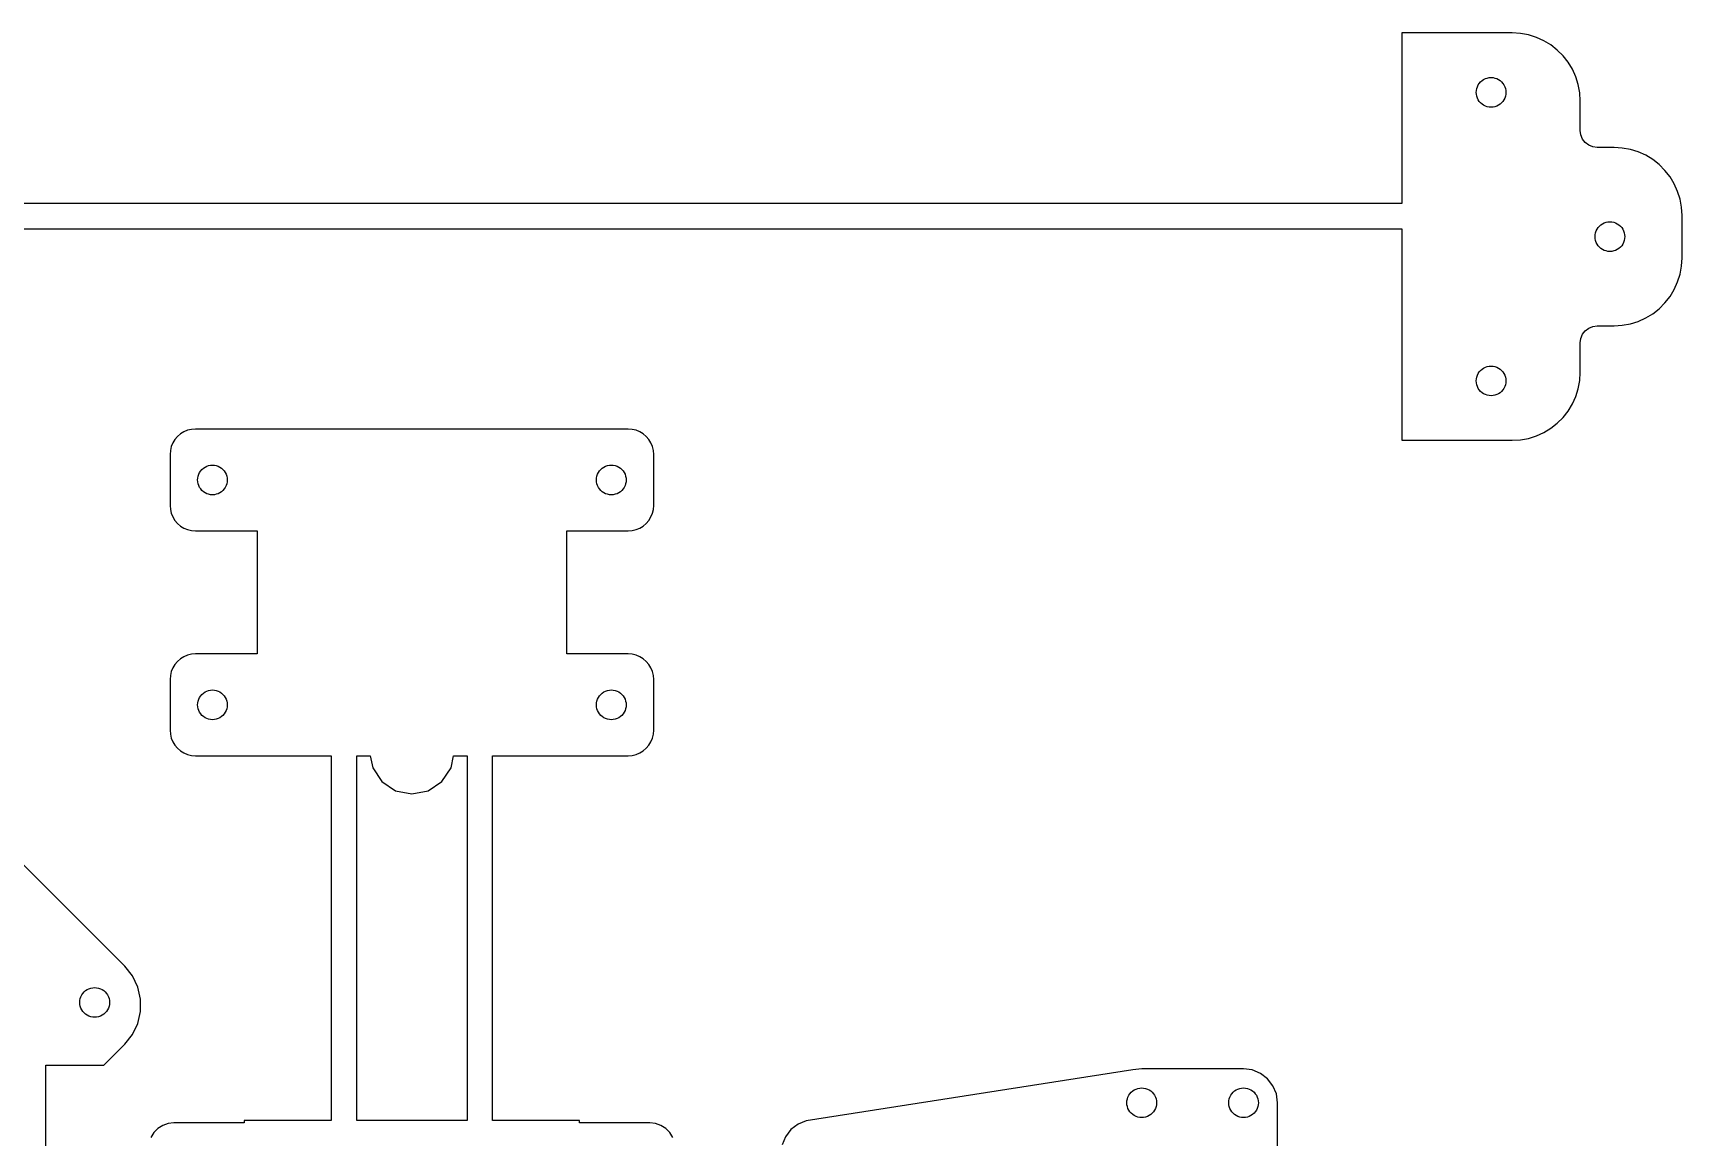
# Model space of a CAD drawing. Header units: metres. Extents: x -250 to 250, y -245 to 245.
# Drawn here: x 55.4 to 249.7, y 114.6 to 244.7 of the extents above; entities that cross this region are included whole.
import ezdxf

# ---------------------------------------------------------------- set-up
doc = ezdxf.new("R2010")
doc.units = ezdxf.units.M

msp = doc.modelspace()

# ---------------------------------------------------------------- linework, layer by layer
for p, q in [((229.669, 244.669), (216.669, 244.669)), ((216.669, 244.669), (216.669, 224.584)), ((230.634, 244.611), (229.669, 244.669)), ((231.584, 244.437), (230.634, 244.611)), ((232.506, 244.15), (231.584, 244.437)), ((233.387, 243.753), (232.506, 244.15)), ((234.214, 243.253), (233.387, 243.753)), ((234.974, 242.658), (234.214, 243.253)), ((235.658, 241.974), (234.974, 242.658)), ((236.253, 241.214), (235.658, 241.974)), ((236.753, 240.387), (236.253, 241.214)), ((225.932, 238.907), (226.104, 239.058)), ((226.104, 239.058), (226.294, 239.185)), ((226.294, 239.185), (226.5, 239.286)), ((226.5, 239.286), (226.717, 239.36)), ((226.717, 239.36), (226.941, 239.404)), ((226.941, 239.404), (227.169, 239.419)), ((227.169, 239.419), (227.398, 239.404)), ((227.398, 239.404), (227.622, 239.36)), ((227.622, 239.36), (227.839, 239.286)), ((227.839, 239.286), (228.044, 239.185)), ((228.044, 239.185), (228.235, 239.058)), ((228.235, 239.058), (228.407, 238.907)), ((237.15, 239.506), (236.753, 240.387)), ((237.437, 238.584), (237.15, 239.506)), ((225.419, 237.669), (225.434, 237.898)), ((225.434, 237.441), (225.419, 237.669)), ((225.434, 237.898), (225.479, 238.122)), ((225.479, 237.216), (225.434, 237.441)), ((225.479, 238.122), (225.553, 238.339)), ((225.553, 237), (225.479, 237.216)), ((225.553, 238.339), (225.654, 238.544)), ((225.654, 238.544), (225.781, 238.735)), ((225.781, 238.735), (225.932, 238.907)), ((228.407, 238.907), (228.558, 238.735)), ((228.558, 238.735), (228.685, 238.544)), ((228.685, 238.544), (228.786, 238.339)), ((228.786, 238.339), (228.86, 238.122)), ((228.86, 237.216), (228.786, 237)), ((228.86, 238.122), (228.904, 237.898)), ((228.904, 237.441), (228.86, 237.216)), ((228.904, 237.898), (228.919, 237.669)), ((228.919, 237.669), (228.904, 237.441)), ((237.611, 237.634), (237.437, 238.584)), ((237.669, 236.669), (237.611, 237.634)), ((225.654, 236.794), (225.553, 237)), ((225.781, 236.604), (225.654, 236.794)), ((225.932, 236.432), (225.781, 236.604)), ((226.104, 236.281), (225.932, 236.432)), ((226.294, 236.154), (226.104, 236.281)), ((226.5, 236.053), (226.294, 236.154)), ((226.717, 235.979), (226.5, 236.053)), ((226.941, 235.934), (226.717, 235.979)), ((227.169, 235.919), (226.941, 235.934)), ((227.398, 235.934), (227.169, 235.919)), ((227.622, 235.979), (227.398, 235.934)), ((227.839, 236.053), (227.622, 235.979)), ((228.044, 236.154), (227.839, 236.053)), ((228.235, 236.281), (228.044, 236.154)), ((228.407, 236.432), (228.235, 236.281)), ((228.558, 236.604), (228.407, 236.432)), ((228.685, 236.794), (228.558, 236.604)), ((228.786, 237), (228.685, 236.794)), ((237.669, 233.169), (237.669, 236.669)), ((237.738, 232.652), (237.669, 233.169)), ((237.937, 232.169), (237.738, 232.652)), ((238.255, 231.755), (237.937, 232.169)), ((238.669, 231.437), (238.255, 231.755)), ((239.152, 231.238), (238.669, 231.437)), ((239.669, 231.169), (239.152, 231.238)), ((241.669, 231.169), (239.669, 231.169)), ((242.634, 231.111), (241.669, 231.169)), ((243.584, 230.937), (242.634, 231.111)), ((244.506, 230.65), (243.584, 230.937)), ((245.387, 230.253), (244.506, 230.65)), ((246.214, 229.753), (245.387, 230.253)), ((246.974, 229.158), (246.214, 229.753)), ((247.658, 228.474), (246.974, 229.158)), ((248.253, 227.714), (247.658, 228.474)), ((248.753, 226.887), (248.253, 227.714)), ((249.15, 226.006), (248.753, 226.887)), ((249.437, 225.084), (249.15, 226.006)), ((216.669, 224.584), (6.75, 224.584)), ((249.611, 224.134), (249.437, 225.084)), ((249.669, 223.169), (249.611, 224.134)), ((6.75, 221.584), (216.669, 221.584)), ((216.669, 221.584), (216.669, 196.669)), ((239.553, 221.339), (239.654, 221.544)), ((239.654, 221.544), (239.781, 221.735)), ((239.781, 221.735), (239.932, 221.907)), ((239.932, 221.907), (240.104, 222.058)), ((240.104, 222.058), (240.294, 222.185)), ((240.294, 222.185), (240.5, 222.286)), ((240.5, 222.286), (240.716, 222.36)), ((240.716, 222.36), (240.941, 222.404)), ((240.941, 222.404), (241.169, 222.419)), ((241.169, 222.419), (241.398, 222.404)), ((241.398, 222.404), (241.622, 222.36)), ((241.622, 222.36), (241.839, 222.286)), ((241.839, 222.286), (242.044, 222.185)), ((242.044, 222.185), (242.235, 222.058)), ((242.235, 222.058), (242.407, 221.907)), ((242.407, 221.907), (242.558, 221.735)), ((242.558, 221.735), (242.685, 221.544)), ((242.685, 221.544), (242.786, 221.339)), ((249.669, 218.169), (249.669, 223.169)), ((239.419, 220.669), (239.434, 220.898)), ((239.434, 220.441), (239.419, 220.669)), ((239.434, 220.898), (239.479, 221.122)), ((239.479, 220.217), (239.434, 220.441)), ((239.479, 221.122), (239.553, 221.339)), ((239.553, 220), (239.479, 220.217)), ((239.654, 219.794), (239.553, 220)), ((239.781, 219.604), (239.654, 219.794)), ((239.932, 219.432), (239.781, 219.604)), ((242.558, 219.604), (242.407, 219.432)), ((242.685, 219.794), (242.558, 219.604)), ((242.786, 220), (242.685, 219.794)), ((242.786, 221.339), (242.86, 221.122)), ((242.86, 220.217), (242.786, 220)), ((242.86, 221.122), (242.904, 220.898)), ((242.904, 220.441), (242.86, 220.217)), ((242.904, 220.898), (242.919, 220.669)), ((242.919, 220.669), (242.904, 220.441)), ((240.104, 219.281), (239.932, 219.432)), ((240.294, 219.154), (240.104, 219.281)), ((240.5, 219.053), (240.294, 219.154)), ((240.716, 218.979), (240.5, 219.053)), ((240.941, 218.934), (240.716, 218.979)), ((241.169, 218.919), (240.941, 218.934)), ((241.398, 218.934), (241.169, 218.919)), ((241.622, 218.979), (241.398, 218.934)), ((241.839, 219.053), (241.622, 218.979)), ((242.044, 219.154), (241.839, 219.053)), ((242.235, 219.281), (242.044, 219.154)), ((242.407, 219.432), (242.235, 219.281)), ((249.611, 217.205), (249.669, 218.169)), ((249.15, 215.333), (249.437, 216.255)), ((249.437, 216.255), (249.611, 217.205)), ((248.253, 213.625), (248.753, 214.452)), ((248.753, 214.452), (249.15, 215.333)), ((246.214, 211.586), (246.974, 212.181)), ((246.974, 212.181), (247.658, 212.864)), ((247.658, 212.864), (248.253, 213.625)), ((238.255, 209.584), (238.669, 209.901)), ((238.669, 209.901), (239.152, 210.101)), ((239.152, 210.101), (239.669, 210.169)), ((239.669, 210.169), (241.669, 210.169)), ((241.669, 210.169), (242.634, 210.228)), ((242.634, 210.228), (243.584, 210.402)), ((243.584, 210.402), (244.506, 210.689)), ((244.506, 210.689), (245.387, 211.086)), ((245.387, 211.086), (246.214, 211.586)), ((237.669, 208.169), (237.738, 208.687)), ((237.669, 204.669), (237.669, 208.169)), ((237.738, 208.687), (237.937, 209.169)), ((237.937, 209.169), (238.255, 209.584)), ((225.434, 203.898), (225.479, 204.122)), ((225.479, 204.122), (225.553, 204.339)), ((225.553, 204.339), (225.654, 204.544)), ((225.654, 204.544), (225.781, 204.735)), ((225.781, 204.735), (225.932, 204.907)), ((225.932, 204.907), (226.104, 205.058)), ((226.104, 205.058), (226.294, 205.185)), ((226.294, 205.185), (226.5, 205.286)), ((226.5, 205.286), (226.717, 205.36)), ((226.717, 205.36), (226.941, 205.404)), ((226.941, 205.404), (227.169, 205.419)), ((227.169, 205.419), (227.398, 205.404)), ((227.398, 205.404), (227.622, 205.36)), ((227.622, 205.36), (227.839, 205.286)), ((227.839, 205.286), (228.044, 205.185)), ((228.044, 205.185), (228.235, 205.058)), ((228.235, 205.058), (228.407, 204.907)), ((228.407, 204.907), (228.558, 204.735)), ((228.558, 204.735), (228.685, 204.544)), ((228.685, 204.544), (228.786, 204.339)), ((228.786, 204.339), (228.86, 204.122)), ((228.86, 204.122), (228.904, 203.898)), ((237.611, 203.705), (237.669, 204.669)), ((225.419, 203.669), (225.434, 203.898)), ((225.434, 203.441), (225.419, 203.669)), ((225.479, 203.217), (225.434, 203.441)), ((225.553, 203), (225.479, 203.217)), ((225.654, 202.794), (225.553, 203)), ((225.781, 202.604), (225.654, 202.794)), ((225.932, 202.432), (225.781, 202.604)), ((226.104, 202.281), (225.932, 202.432)), ((226.294, 202.154), (226.104, 202.281)), ((226.5, 202.053), (226.294, 202.154)), ((228.044, 202.154), (227.839, 202.053)), ((228.235, 202.281), (228.044, 202.154)), ((228.407, 202.432), (228.235, 202.281)), ((228.558, 202.604), (228.407, 202.432)), ((228.685, 202.794), (228.558, 202.604)), ((228.786, 203), (228.685, 202.794)), ((228.86, 203.217), (228.786, 203)), ((228.904, 203.441), (228.86, 203.217)), ((228.904, 203.898), (228.919, 203.669)), ((228.919, 203.669), (228.904, 203.441)), ((237.15, 201.833), (237.437, 202.755)), ((237.437, 202.755), (237.611, 203.705)), ((226.717, 201.979), (226.5, 202.053)), ((226.941, 201.934), (226.717, 201.979)), ((227.169, 201.919), (226.941, 201.934)), ((227.398, 201.934), (227.169, 201.919)), ((227.622, 201.979), (227.398, 201.934)), ((227.839, 202.053), (227.622, 201.979)), ((236.253, 200.125), (236.753, 200.952)), ((236.753, 200.952), (237.15, 201.833)), ((234.214, 198.086), (234.974, 198.681)), ((234.974, 198.681), (235.658, 199.364)), ((235.658, 199.364), (236.253, 200.125)), ((71.827, 196.362), (71.6468, 195.927)), ((72.0729, 196.763), (71.827, 196.362)), ((72.3787, 197.121), (72.0729, 196.763)), ((72.7366, 197.427), (72.3787, 197.121)), ((73.138, 197.673), (72.7366, 197.427)), ((73.5729, 197.853), (73.138, 197.673)), ((74.0307, 197.963), (73.5729, 197.853)), ((74.5, 198), (74.0307, 197.963)), ((125.5, 198), (74.5, 198)), ((125.969, 197.963), (125.5, 198)), ((126.427, 197.853), (125.969, 197.963)), ((126.862, 197.673), (126.427, 197.853)), ((127.263, 197.427), (126.862, 197.673)), ((127.621, 197.121), (127.263, 197.427)), ((127.927, 196.763), (127.621, 197.121)), ((128.173, 196.362), (127.927, 196.763)), ((128.353, 195.927), (128.173, 196.362)), ((216.669, 196.669), (229.669, 196.669)), ((229.669, 196.669), (230.634, 196.728)), ((230.634, 196.728), (231.584, 196.902)), ((231.584, 196.902), (232.506, 197.189)), ((232.506, 197.189), (233.387, 197.586)), ((233.387, 197.586), (234.214, 198.086)), ((71.5369, 195.469), (71.5, 195)), ((71.5, 195), (71.5, 189)), ((71.6468, 195.927), (71.5369, 195.469)), ((128.463, 195.469), (128.353, 195.927)), ((128.5, 195), (128.463, 195.469)), ((128.5, 189), (128.5, 195)), ((74.765, 192.228), (74.8096, 192.453)), ((74.8096, 192.453), (74.8832, 192.67)), ((74.8832, 192.67), (74.9845, 192.875)), ((74.9845, 192.875), (75.1116, 193.065)), ((75.1116, 193.065), (75.2626, 193.237)), ((75.2626, 193.237), (75.4347, 193.388)), ((75.4347, 193.388), (75.625, 193.516)), ((75.625, 193.516), (75.8303, 193.617)), ((75.8303, 193.617), (76.0471, 193.69)), ((76.0471, 193.69), (76.2716, 193.735)), ((76.2716, 193.735), (76.5, 193.75)), ((76.5, 193.75), (76.7284, 193.735)), ((76.7284, 193.735), (76.9529, 193.69)), ((76.9529, 193.69), (77.1697, 193.617)), ((77.1697, 193.617), (77.375, 193.516)), ((77.375, 193.516), (77.5653, 193.388)), ((77.5653, 193.388), (77.7374, 193.237)), ((77.7374, 193.237), (77.8884, 193.065)), ((77.8884, 193.065), (78.0155, 192.875)), ((78.0155, 192.875), (78.1168, 192.67)), ((78.1168, 192.67), (78.1904, 192.453)), ((78.1904, 192.453), (78.235, 192.228)), ((121.765, 192.228), (121.81, 192.453)), ((121.81, 192.453), (121.883, 192.67)), ((121.883, 192.67), (121.984, 192.875)), ((121.984, 192.875), (122.112, 193.065)), ((122.112, 193.065), (122.263, 193.237)), ((122.263, 193.237), (122.435, 193.388)), ((122.435, 193.388), (122.625, 193.516)), ((122.625, 193.516), (122.83, 193.617)), ((122.83, 193.617), (123.047, 193.69)), ((123.047, 193.69), (123.272, 193.735)), ((123.272, 193.735), (123.5, 193.75)), ((123.5, 193.75), (123.728, 193.735)), ((123.728, 193.735), (123.953, 193.69)), ((123.953, 193.69), (124.17, 193.617)), ((124.17, 193.617), (124.375, 193.516)), ((124.375, 193.516), (124.565, 193.388)), ((124.565, 193.388), (124.737, 193.237)), ((124.737, 193.237), (124.888, 193.065)), ((124.888, 193.065), (125.016, 192.875)), ((125.016, 192.875), (125.117, 192.67)), ((125.117, 192.67), (125.19, 192.453)), ((125.19, 192.453), (125.235, 192.228)), ((74.75, 192), (74.765, 192.228)), ((74.765, 191.772), (74.75, 192)), ((74.8096, 191.547), (74.765, 191.772)), ((74.8832, 191.33), (74.8096, 191.547)), ((74.9845, 191.125), (74.8832, 191.33)), ((75.1116, 190.935), (74.9845, 191.125)), ((75.2626, 190.763), (75.1116, 190.935)), ((75.4347, 190.612), (75.2626, 190.763)), ((75.625, 190.484), (75.4347, 190.612)), ((75.8303, 190.383), (75.625, 190.484)), ((77.375, 190.484), (77.1697, 190.383)), ((77.5653, 190.612), (77.375, 190.484)), ((77.7374, 190.763), (77.5653, 190.612)), ((77.8884, 190.935), (77.7374, 190.763)), ((78.0155, 191.125), (77.8884, 190.935)), ((78.1168, 191.33), (78.0155, 191.125)), ((78.1904, 191.547), (78.1168, 191.33)), ((78.235, 191.772), (78.1904, 191.547)), ((78.235, 192.228), (78.25, 192)), ((78.25, 192), (78.235, 191.772)), ((121.75, 192), (121.765, 192.228)), ((121.765, 191.772), (121.75, 192)), ((121.81, 191.547), (121.765, 191.772)), ((121.883, 191.33), (121.81, 191.547)), ((121.984, 191.125), (121.883, 191.33)), ((122.112, 190.935), (121.984, 191.125)), ((122.263, 190.763), (122.112, 190.935)), ((122.435, 190.612), (122.263, 190.763)), ((122.625, 190.484), (122.435, 190.612)), ((122.83, 190.383), (122.625, 190.484)), ((124.375, 190.484), (124.17, 190.383)), ((124.565, 190.612), (124.375, 190.484)), ((124.737, 190.763), (124.565, 190.612)), ((124.888, 190.935), (124.737, 190.763)), ((125.016, 191.125), (124.888, 190.935)), ((125.117, 191.33), (125.016, 191.125)), ((125.19, 191.547), (125.117, 191.33)), ((125.235, 191.772), (125.19, 191.547)), ((125.235, 192.228), (125.25, 192)), ((125.25, 192), (125.235, 191.772)), ((71.5, 189), (71.5369, 188.531)), ((71.5369, 188.531), (71.6468, 188.073)), ((76.0471, 190.31), (75.8303, 190.383)), ((76.2716, 190.265), (76.0471, 190.31)), ((76.5, 190.25), (76.2716, 190.265)), ((76.7284, 190.265), (76.5, 190.25)), ((76.9529, 190.31), (76.7284, 190.265)), ((77.1697, 190.383), (76.9529, 190.31)), ((123.047, 190.31), (122.83, 190.383)), ((123.272, 190.265), (123.047, 190.31)), ((123.5, 190.25), (123.272, 190.265)), ((123.728, 190.265), (123.5, 190.25)), ((123.953, 190.31), (123.728, 190.265)), ((124.17, 190.383), (123.953, 190.31)), ((128.353, 188.073), (128.463, 188.531)), ((128.463, 188.531), (128.5, 189)), ((71.6468, 188.073), (71.827, 187.638)), ((71.827, 187.638), (72.0729, 187.237)), ((72.0729, 187.237), (72.3787, 186.879)), ((72.3787, 186.879), (72.7366, 186.573)), ((72.7366, 186.573), (73.138, 186.327)), ((126.862, 186.327), (127.263, 186.573)), ((127.263, 186.573), (127.621, 186.879)), ((127.621, 186.879), (127.927, 187.237)), ((127.927, 187.237), (128.173, 187.638)), ((128.173, 187.638), (128.353, 188.073)), ((73.138, 186.327), (73.5729, 186.147)), ((73.5729, 186.147), (74.0307, 186.037)), ((74.0307, 186.037), (74.5, 186)), ((74.5, 186), (81.75, 186)), ((81.75, 186), (81.75, 171.5)), ((118.25, 171.5), (118.25, 186)), ((118.25, 186), (125.5, 186)), ((125.5, 186), (125.969, 186.037)), ((125.969, 186.037), (126.427, 186.147)), ((126.427, 186.147), (126.862, 186.327)), ((73.138, 171.173), (72.7366, 170.927)), ((73.5729, 171.353), (73.138, 171.173)), ((74.0307, 171.463), (73.5729, 171.353)), ((74.5, 171.5), (74.0307, 171.463)), ((81.75, 171.5), (74.5, 171.5)), ((125.5, 171.5), (118.25, 171.5)), ((125.969, 171.463), (125.5, 171.5)), ((126.427, 171.353), (125.969, 171.463)), ((126.862, 171.173), (126.427, 171.353)), ((127.263, 170.927), (126.862, 171.173)), ((71.6468, 169.427), (71.5369, 168.969)), ((71.827, 169.862), (71.6468, 169.427)), ((72.0729, 170.263), (71.827, 169.862)), ((72.3787, 170.621), (72.0729, 170.263)), ((72.7366, 170.927), (72.3787, 170.621)), ((127.621, 170.621), (127.263, 170.927)), ((127.927, 170.263), (127.621, 170.621)), ((128.173, 169.862), (127.927, 170.263)), ((128.353, 169.427), (128.173, 169.862)), ((128.463, 168.969), (128.353, 169.427)), ((71.5369, 168.969), (71.5, 168.5)), ((71.5, 168.5), (71.5, 162.5)), ((75.625, 167.016), (75.8303, 167.117)), ((75.8303, 167.117), (76.0471, 167.19)), ((76.0471, 167.19), (76.2716, 167.235)), ((76.2716, 167.235), (76.5, 167.25)), ((76.5, 167.25), (76.7284, 167.235)), ((76.7284, 167.235), (76.9529, 167.19)), ((76.9529, 167.19), (77.1697, 167.117)), ((77.1697, 167.117), (77.375, 167.016)), ((122.625, 167.016), (122.83, 167.117)), ((122.83, 167.117), (123.047, 167.19)), ((123.047, 167.19), (123.272, 167.235)), ((123.272, 167.235), (123.5, 167.25)), ((123.5, 167.25), (123.728, 167.235)), ((123.728, 167.235), (123.953, 167.19)), ((123.953, 167.19), (124.17, 167.117)), ((124.17, 167.117), (124.375, 167.016)), ((128.5, 168.5), (128.463, 168.969)), ((128.5, 162.5), (128.5, 168.5)), ((74.75, 165.5), (74.765, 165.728)), ((74.765, 165.272), (74.75, 165.5)), ((74.765, 165.728), (74.8096, 165.953)), ((74.8096, 165.047), (74.765, 165.272)), ((74.8096, 165.953), (74.8832, 166.17)), ((74.8832, 166.17), (74.9845, 166.375)), ((74.9845, 166.375), (75.1116, 166.565)), ((75.1116, 166.565), (75.2626, 166.737)), ((75.2626, 166.737), (75.4347, 166.888)), ((75.4347, 166.888), (75.625, 167.016)), ((77.375, 167.016), (77.5653, 166.888)), ((77.5653, 166.888), (77.7374, 166.737)), ((77.7374, 166.737), (77.8884, 166.565)), ((77.8884, 166.565), (78.0155, 166.375)), ((78.0155, 166.375), (78.1168, 166.17)), ((78.1168, 166.17), (78.1904, 165.953)), ((78.1904, 165.953), (78.235, 165.728)), ((78.235, 165.272), (78.1904, 165.047)), ((78.235, 165.728), (78.25, 165.5)), ((78.25, 165.5), (78.235, 165.272)), ((121.75, 165.5), (121.765, 165.728)), ((121.765, 165.272), (121.75, 165.5)), ((121.765, 165.728), (121.81, 165.953)), ((121.81, 165.047), (121.765, 165.272)), ((121.81, 165.953), (121.883, 166.17)), ((121.883, 166.17), (121.984, 166.375)), ((121.984, 166.375), (122.112, 166.565)), ((122.112, 166.565), (122.263, 166.737)), ((122.263, 166.737), (122.435, 166.888)), ((122.435, 166.888), (122.625, 167.016)), ((124.375, 167.016), (124.565, 166.888)), ((124.565, 166.888), (124.737, 166.737)), ((124.737, 166.737), (124.888, 166.565)), ((124.888, 166.565), (125.016, 166.375)), ((125.016, 166.375), (125.117, 166.17)), ((125.117, 166.17), (125.19, 165.953)), ((125.19, 165.953), (125.235, 165.728)), ((125.235, 165.272), (125.19, 165.047)), ((125.235, 165.728), (125.25, 165.5)), ((125.25, 165.5), (125.235, 165.272)), ((74.8832, 164.83), (74.8096, 165.047)), ((74.9845, 164.625), (74.8832, 164.83)), ((75.1116, 164.435), (74.9845, 164.625)), ((75.2626, 164.263), (75.1116, 164.435)), ((75.4347, 164.112), (75.2626, 164.263)), ((75.625, 163.984), (75.4347, 164.112)), ((75.8303, 163.883), (75.625, 163.984)), ((76.0471, 163.81), (75.8303, 163.883)), ((76.2716, 163.765), (76.0471, 163.81)), ((76.5, 163.75), (76.2716, 163.765)), ((76.7284, 163.765), (76.5, 163.75)), ((76.9529, 163.81), (76.7284, 163.765)), ((77.1697, 163.883), (76.9529, 163.81)), ((77.375, 163.984), (77.1697, 163.883)), ((77.5653, 164.112), (77.375, 163.984)), ((77.7374, 164.263), (77.5653, 164.112)), ((77.8884, 164.435), (77.7374, 164.263)), ((78.0155, 164.625), (77.8884, 164.435)), ((78.1168, 164.83), (78.0155, 164.625)), ((78.1904, 165.047), (78.1168, 164.83)), ((121.883, 164.83), (121.81, 165.047)), ((121.984, 164.625), (121.883, 164.83)), ((122.112, 164.435), (121.984, 164.625)), ((122.263, 164.263), (122.112, 164.435)), ((122.435, 164.112), (122.263, 164.263)), ((122.625, 163.984), (122.435, 164.112)), ((122.83, 163.883), (122.625, 163.984)), ((123.047, 163.81), (122.83, 163.883)), ((123.272, 163.765), (123.047, 163.81)), ((123.5, 163.75), (123.272, 163.765)), ((123.728, 163.765), (123.5, 163.75)), ((123.953, 163.81), (123.728, 163.765)), ((124.17, 163.883), (123.953, 163.81)), ((124.375, 163.984), (124.17, 163.883)), ((124.565, 164.112), (124.375, 163.984)), ((124.737, 164.263), (124.565, 164.112)), ((124.888, 164.435), (124.737, 164.263)), ((125.016, 164.625), (124.888, 164.435)), ((125.117, 164.83), (125.016, 164.625)), ((125.19, 165.047), (125.117, 164.83)), ((71.5, 162.5), (71.5369, 162.031)), ((71.5369, 162.031), (71.6468, 161.573)), ((71.6468, 161.573), (71.827, 161.138)), ((128.173, 161.138), (128.353, 161.573)), ((128.353, 161.573), (128.463, 162.031)), ((128.463, 162.031), (128.5, 162.5)), ((71.827, 161.138), (72.0729, 160.737)), ((72.0729, 160.737), (72.3787, 160.379)), ((72.3787, 160.379), (72.7366, 160.073)), ((72.7366, 160.073), (73.138, 159.827)), ((73.138, 159.827), (73.5729, 159.647)), ((73.5729, 159.647), (74.0307, 159.537)), ((74.0307, 159.537), (74.5, 159.5)), ((74.5, 159.5), (90.5, 159.5)), ((90.5, 159.5), (90.5, 116.535)), ((93.5, 116.535), (93.5, 159.5)), ((93.5, 159.5), (95.0995, 159.5)), ((95.0995, 159.5), (95.3806, 158.087)), ((104.619, 158.087), (104.901, 159.5)), ((104.901, 159.5), (106.5, 159.5)), ((106.5, 159.5), (106.5, 116.535)), ((109.5, 116.535), (109.5, 159.5)), ((109.5, 159.5), (125.5, 159.5)), ((125.5, 159.5), (125.969, 159.537)), ((125.969, 159.537), (126.427, 159.647)), ((126.427, 159.647), (126.862, 159.827)), ((126.862, 159.827), (127.263, 160.073)), ((127.263, 160.073), (127.621, 160.379)), ((127.621, 160.379), (127.927, 160.737)), ((127.927, 160.737), (128.173, 161.138)), ((95.3806, 158.087), (96.4645, 156.464)), ((103.536, 156.464), (104.619, 158.087)), ((66.1741, 134.697), (43.5467, 157.324)), ((96.4645, 156.464), (98.0866, 155.381)), ((101.913, 155.381), (103.536, 156.464)), ((98.0866, 155.381), (100, 155)), ((100, 155), (101.913, 155.381)), ((67.0816, 133.559), (66.1741, 134.697)), ((62.1671, 132.126), (62.3916, 132.171)), ((62.3916, 132.171), (62.62, 132.185)), ((62.62, 132.185), (62.8484, 132.17)), ((62.8484, 132.17), (63.0729, 132.126)), ((67.7132, 132.247), (67.0816, 133.559)), ((68.037, 130.828), (67.7132, 132.247)), ((60.87, 130.435), (60.885, 130.664)), ((60.885, 130.207), (60.87, 130.435)), ((60.885, 130.664), (60.9296, 130.888)), ((60.9296, 129.983), (60.885, 130.207)), ((60.9296, 130.888), (61.0032, 131.105)), ((61.0032, 131.105), (61.1044, 131.31)), ((61.1044, 131.31), (61.2316, 131.501)), ((61.2316, 131.501), (61.3826, 131.673)), ((61.3826, 131.673), (61.5547, 131.824)), ((61.5547, 131.824), (61.745, 131.951)), ((61.745, 131.951), (61.9503, 132.052)), ((61.9503, 132.052), (62.1671, 132.126)), ((63.0729, 132.126), (63.2897, 132.052)), ((63.2897, 132.052), (63.495, 131.951)), ((63.495, 131.951), (63.6853, 131.824)), ((63.6853, 131.824), (63.8574, 131.673)), ((63.8574, 131.673), (64.0083, 131.501)), ((64.0083, 131.501), (64.1355, 131.31)), ((64.1355, 131.31), (64.2368, 131.105)), ((64.2368, 131.105), (64.3104, 130.888)), ((64.355, 130.207), (64.3103, 129.983)), ((64.3104, 130.888), (64.355, 130.664)), ((64.355, 130.664), (64.37, 130.435)), ((64.37, 130.435), (64.355, 130.207)), ((68.037, 129.373), (68.037, 130.828)), ((61.0032, 129.766), (60.9296, 129.983)), ((61.1044, 129.56), (61.0032, 129.766)), ((61.2316, 129.37), (61.1044, 129.56)), ((61.3826, 129.198), (61.2316, 129.37)), ((61.5547, 129.047), (61.3826, 129.198)), ((61.745, 128.92), (61.5547, 129.047)), ((61.9503, 128.819), (61.745, 128.92)), ((62.1671, 128.745), (61.9503, 128.819)), ((62.3916, 128.7), (62.1671, 128.745)), ((62.62, 128.685), (62.3916, 128.7)), ((62.8484, 128.7), (62.62, 128.685)), ((63.0729, 128.745), (62.8484, 128.7)), ((63.2897, 128.819), (63.0729, 128.745)), ((63.495, 128.92), (63.2897, 128.819)), ((63.6853, 129.047), (63.495, 128.92)), ((63.8574, 129.198), (63.6853, 129.047)), ((64.0084, 129.37), (63.8574, 129.198)), ((64.1355, 129.56), (64.0084, 129.37)), ((64.2368, 129.766), (64.1355, 129.56)), ((64.3103, 129.983), (64.2368, 129.766)), ((67.7132, 127.954), (68.037, 129.373)), ((66.1741, 125.504), (67.0816, 126.642)), ((67.0816, 126.642), (67.7132, 127.954)), ((63.7005, 123.031), (66.1741, 125.504)), ((56.85, 98.5228), (56.85, 123.031)), ((56.85, 123.031), (63.7005, 123.031)), ((184.965, 122.479), (146.465, 116.479)), ((186, 122.615), (184.965, 122.479)), ((198, 122.615), (186, 122.615)), ((199.035, 122.479), (198, 122.615)), ((200, 122.079), (199.035, 122.479)), ((200.828, 121.443), (200, 122.079)), ((201.464, 120.615), (200.828, 121.443)), ((201.864, 119.65), (201.464, 120.615)), ((184.25, 118.615), (184.265, 118.843)), ((184.265, 118.387), (184.25, 118.615)), ((184.265, 118.843), (184.31, 119.068)), ((184.31, 119.068), (184.383, 119.285)), ((184.383, 119.285), (184.484, 119.49)), ((184.484, 119.49), (184.612, 119.68)), ((184.612, 119.68), (184.763, 119.852)), ((184.763, 119.852), (184.935, 120.003)), ((184.935, 120.003), (185.125, 120.131)), ((185.125, 120.131), (185.33, 120.232)), ((185.33, 120.232), (185.547, 120.305)), ((185.547, 120.305), (185.772, 120.35)), ((185.772, 120.35), (186, 120.365)), ((186, 120.365), (186.228, 120.35)), ((186.228, 120.35), (186.453, 120.305)), ((186.453, 120.305), (186.67, 120.232)), ((186.67, 120.232), (186.875, 120.131)), ((186.875, 120.131), (187.065, 120.003)), ((187.065, 120.003), (187.237, 119.852)), ((187.237, 119.852), (187.388, 119.68)), ((187.388, 119.68), (187.516, 119.49)), ((187.516, 119.49), (187.617, 119.285)), ((187.617, 119.285), (187.69, 119.068)), ((187.69, 119.068), (187.735, 118.843)), ((187.735, 118.843), (187.75, 118.615)), ((187.75, 118.615), (187.735, 118.387)), ((196.25, 118.615), (196.265, 118.843)), ((196.265, 118.387), (196.25, 118.615)), ((196.265, 118.843), (196.31, 119.068)), ((196.31, 119.068), (196.383, 119.285)), ((196.383, 119.285), (196.484, 119.49)), ((196.484, 119.49), (196.612, 119.68)), ((196.612, 119.68), (196.763, 119.852)), ((196.763, 119.852), (196.935, 120.003)), ((196.935, 120.003), (197.125, 120.131)), ((197.125, 120.131), (197.33, 120.232)), ((197.33, 120.232), (197.547, 120.305)), ((197.547, 120.305), (197.772, 120.35)), ((197.772, 120.35), (198, 120.365)), ((198, 120.365), (198.228, 120.35)), ((198.228, 120.35), (198.453, 120.305)), ((198.453, 120.305), (198.67, 120.232)), ((198.67, 120.232), (198.875, 120.131)), ((198.875, 120.131), (199.065, 120.003)), ((199.065, 120.003), (199.237, 119.852)), ((199.237, 119.852), (199.388, 119.68)), ((199.388, 119.68), (199.516, 119.49)), ((199.516, 119.49), (199.617, 119.285)), ((199.617, 119.285), (199.69, 119.068)), ((199.69, 119.068), (199.735, 118.843)), ((199.735, 118.843), (199.75, 118.615)), ((199.75, 118.615), (199.735, 118.387)), ((202, 118.615), (201.864, 119.65)), ((202, 56.615), (202, 118.615)), ((184.31, 118.162), (184.265, 118.387)), ((184.383, 117.945), (184.31, 118.162)), ((184.484, 117.74), (184.383, 117.945)), ((184.612, 117.55), (184.484, 117.74)), ((184.763, 117.378), (184.612, 117.55)), ((184.935, 117.227), (184.763, 117.378)), ((185.125, 117.099), (184.935, 117.227)), ((185.33, 116.998), (185.125, 117.099)), ((185.547, 116.925), (185.33, 116.998)), ((185.772, 116.88), (185.547, 116.925)), ((186, 116.865), (185.772, 116.88)), ((186.228, 116.88), (186, 116.865)), ((186.453, 116.925), (186.228, 116.88)), ((186.67, 116.998), (186.453, 116.925)), ((186.875, 117.099), (186.67, 116.998)), ((187.065, 117.227), (186.875, 117.099)), ((187.237, 117.378), (187.065, 117.227)), ((187.388, 117.55), (187.237, 117.378)), ((187.516, 117.74), (187.388, 117.55)), ((187.617, 117.945), (187.516, 117.74)), ((187.69, 118.162), (187.617, 117.945)), ((187.735, 118.387), (187.69, 118.162)), ((196.31, 118.162), (196.265, 118.387)), ((196.383, 117.945), (196.31, 118.162)), ((196.484, 117.74), (196.383, 117.945)), ((196.612, 117.55), (196.484, 117.74)), ((196.763, 117.378), (196.612, 117.55)), ((196.935, 117.227), (196.763, 117.378)), ((197.125, 117.099), (196.935, 117.227)), ((197.33, 116.998), (197.125, 117.099)), ((197.547, 116.925), (197.33, 116.998)), ((197.772, 116.88), (197.547, 116.925)), ((198, 116.865), (197.772, 116.88)), ((198.228, 116.88), (198, 116.865)), ((198.453, 116.925), (198.228, 116.88)), ((198.67, 116.998), (198.453, 116.925)), ((198.875, 117.099), (198.67, 116.998)), ((199.065, 117.227), (198.875, 117.099)), ((199.237, 117.378), (199.065, 117.227)), ((199.388, 117.55), (199.237, 117.378)), ((199.516, 117.74), (199.388, 117.55)), ((199.617, 117.945), (199.516, 117.74)), ((199.69, 118.162), (199.617, 117.945)), ((199.735, 118.387), (199.69, 118.162)), ((69.6045, 115.099), (69.2471, 114.531)), ((70.0795, 115.574), (69.6045, 115.099)), ((70.6484, 115.932), (70.0795, 115.574)), ((71.2824, 116.154), (70.6484, 115.932)), ((71.95, 116.229), (71.2824, 116.154)), ((80.25, 116.229), (71.95, 116.229)), ((90.5, 116.535), (80.25, 116.535)), ((80.25, 116.535), (80.25, 116.229)), ((106.5, 116.535), (93.5, 116.535)), ((119.75, 116.535), (109.5, 116.535)), ((119.75, 116.229), (119.75, 116.535)), ((128.05, 116.229), (119.75, 116.229)), ((128.718, 116.154), (128.05, 116.229)), ((129.352, 115.932), (128.718, 116.154)), ((129.92, 115.574), (129.352, 115.932)), ((130.395, 115.099), (129.92, 115.574)), ((130.753, 114.531), (130.395, 115.099)), ((144.672, 115.443), (144.036, 114.615)), ((145.5, 116.079), (144.672, 115.443)), ((146.465, 116.479), (145.5, 116.079)), ((144.036, 114.615), (143.636, 113.65))]:
    msp.add_line(p, q)

doc.saveas('drawing.dxf')
